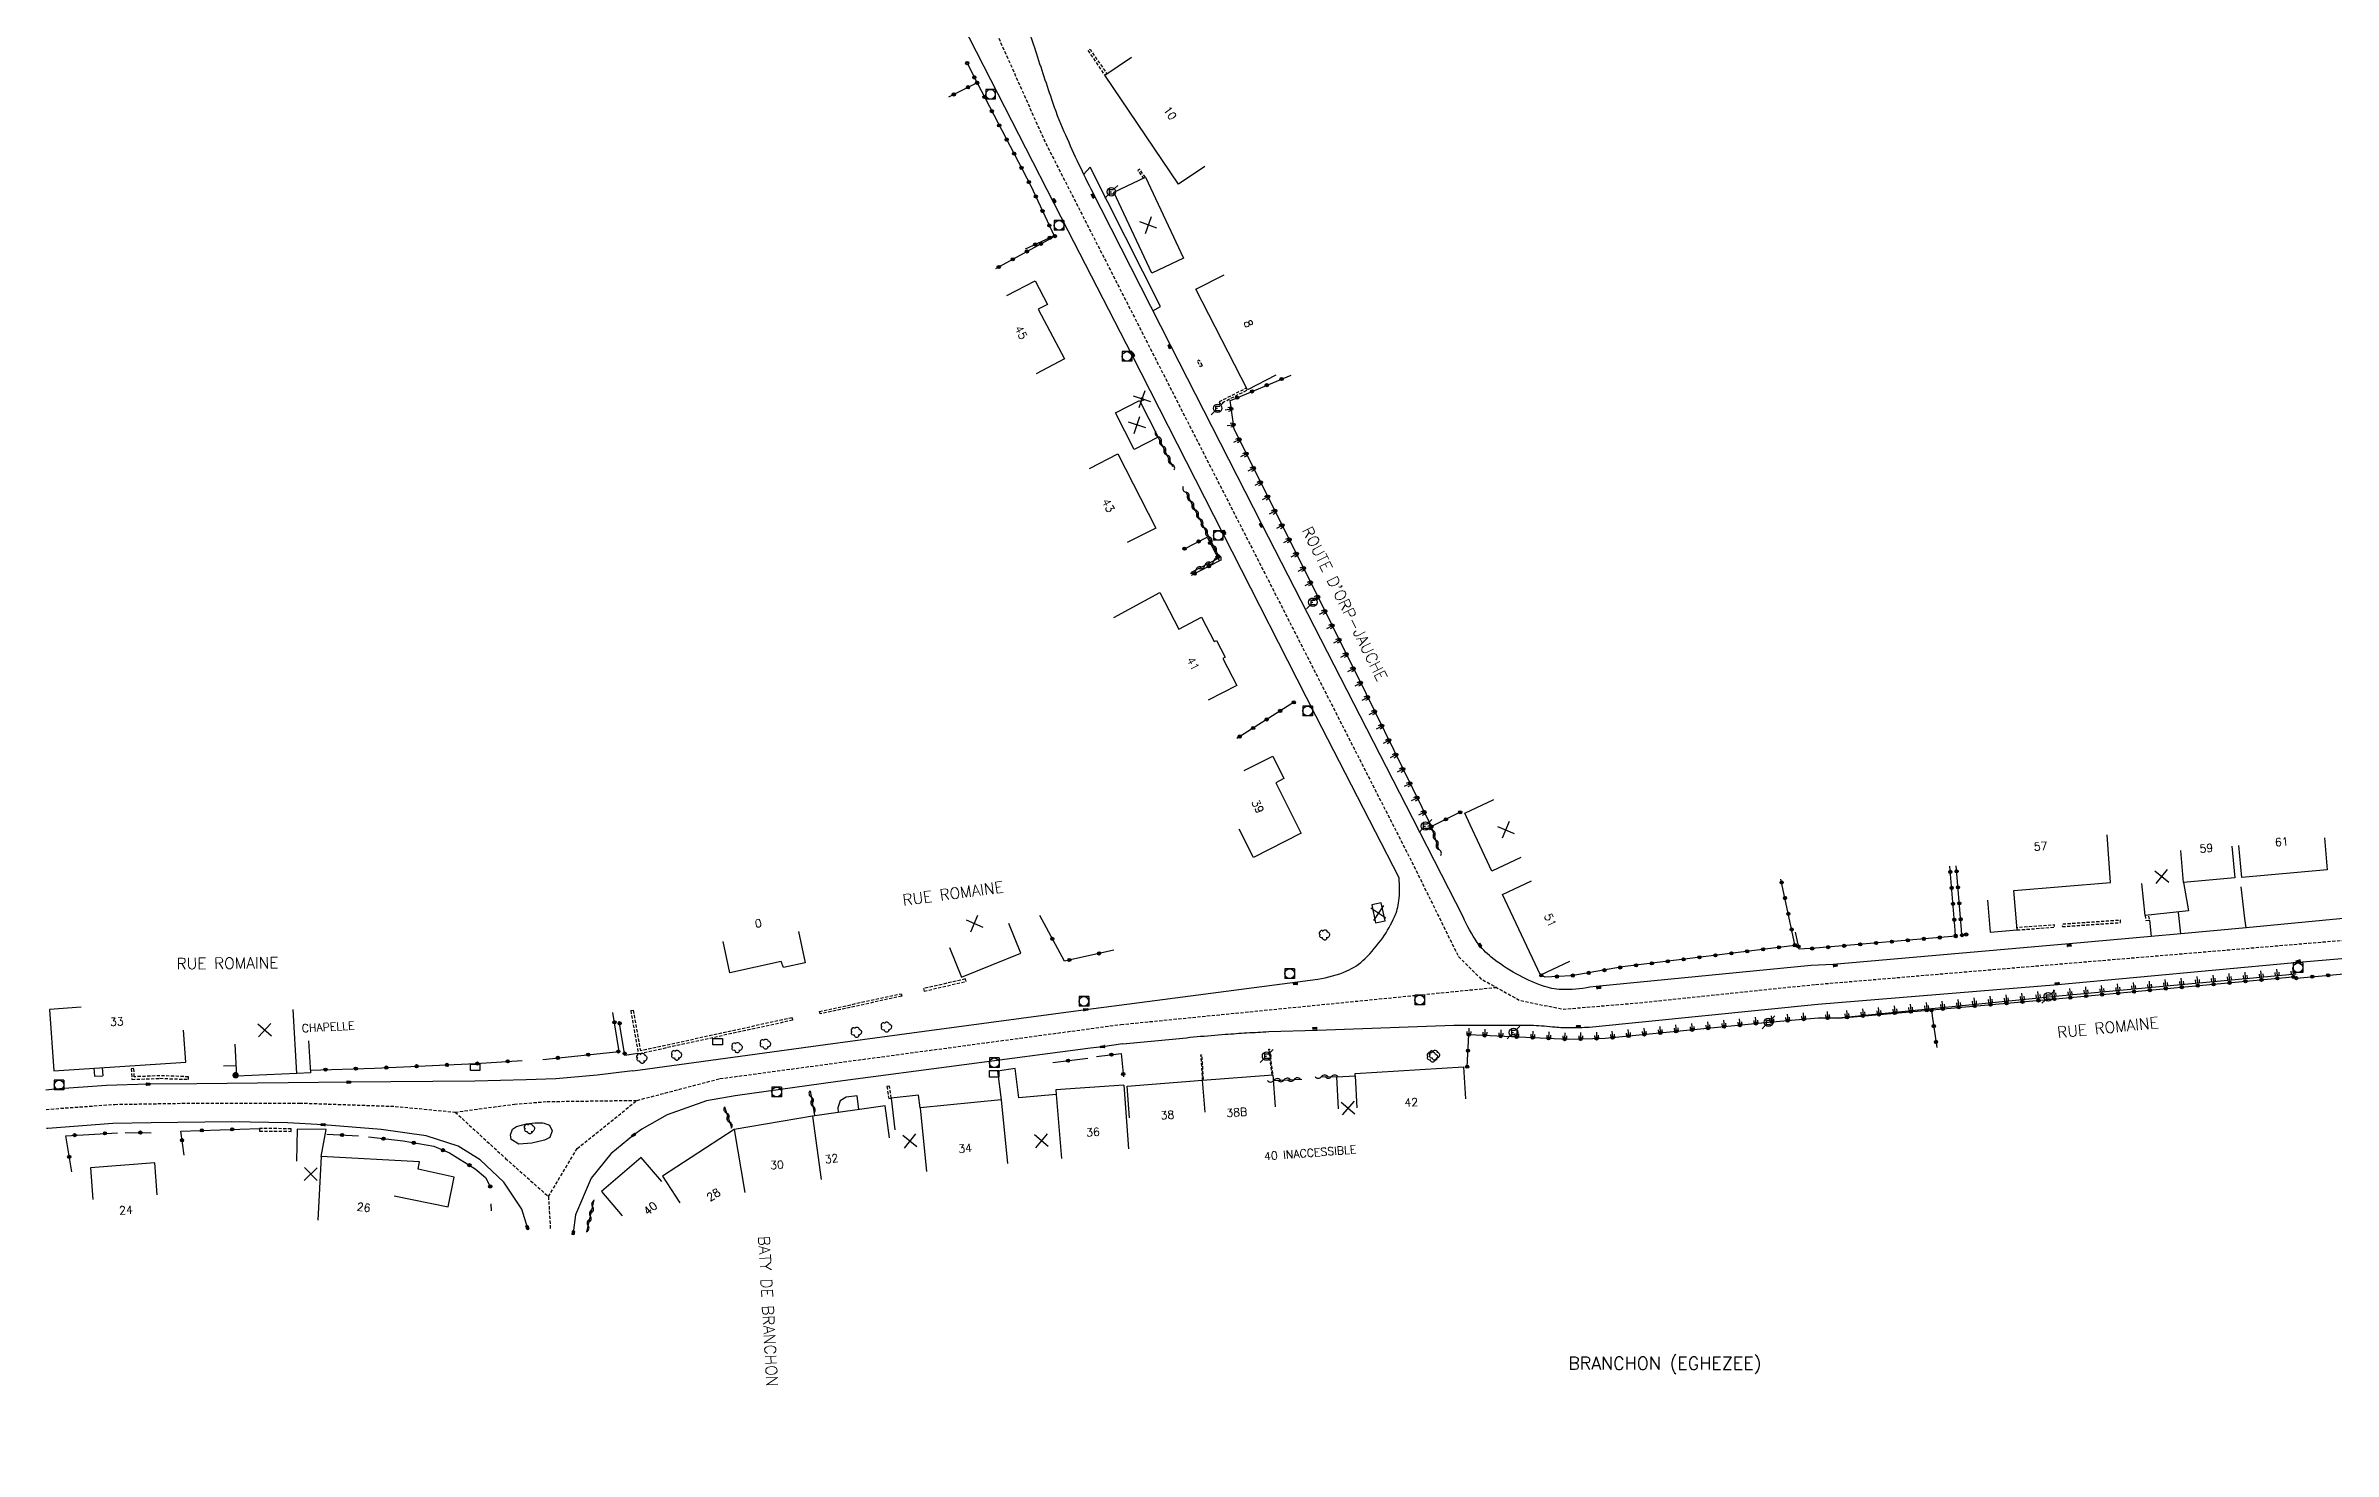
# Model space of a CAD drawing. Header units: millimetres. Extents: x 192015 to 193000, y 147000 to 147681.
# Drawn here: x 192278.2 to 192635.6, y 147000 to 147219.5 of the extents above; entities that cross this region are included whole.
import ezdxf
from ezdxf.enums import TextEntityAlignment as Align

# ---------------------------------------------------------------- set-up
doc = ezdxf.new("R2010")
doc.units = ezdxf.units.MM
doc.linetypes.add('DASHED', pattern=[0.75, 0.5, -0.25])
doc.layers.get('0').update_dxf_attribs({"linetype": 'CONTINUOUS'})
for name, color, linetype in [('W0001', 6, 'DASHED'), ('W0008', 7, 'CONTINUOUS'), ('W0017', 7, 'CONTINUOUS'), ('W0100', 7, 'CONTINUOUS'), ('W0105', 7, 'CONTINUOUS'), ('W0112', 1, 'DASHED'), ('W0211', 2, 'CONTINUOUS'), ('W0300', 7, 'CONTINUOUS'), ('W0310', 3, 'CONTINUOUS'), ('W0322', 7, 'CONTINUOUS'), ('W0400', 7, 'CONTINUOUS'), ('W0420', 7, 'CONTINUOUS'), ('W0471', 7, 'CONTINUOUS'), ('W0980', 7, 'CONTINUOUS'), ('W0984', 7, 'CONTINUOUS'), ('W0989', 7, 'CONTINUOUS'), ('W0991', 7, 'CONTINUOUS'), ('W1102', 7, 'CONTINUOUS'), ('W1471', 7, 'CONTINUOUS'), ('W1473', 7, 'CONTINUOUS')]:
    doc.layers.add(name, color=color, linetype=linetype)
doc.styles.get("Standard").update_dxf_attribs({"font": 'romans.shx', "width": 0.85})

# ---------------------------------------------------------------- blocks, each defined once
blk = doc.blocks.new('t991o')
at = {"color": 0, "linetype": 'Continuous'}
for p, q in [((-1, 1), (1, -1)), ((-1, -1), (1, 1))]:
    blk.add_line(p, q, dxfattribs=at)
blk = doc.blocks.new('t310o')
at = {"color": 0, "linetype": 'Continuous'}
for centre, start, end in [((-0.5, 0.38), 216.8699, 323.1304), ((0.5, -0.37), 36.8699, 143.1303)]:
    blk.add_arc(centre, 0.625, start, end, dxfattribs=at)
blk = doc.blocks.new('t322o')
at = {"color": 0, "linetype": 'Continuous'}
for radius in [0.25, 0.15]:
    blk.add_circle((0, 0), radius, dxfattribs=at)
blk = doc.blocks.new('t211o')
at = {"color": 0, "linetype": 'Continuous'}
for p, q in [((-0.29, 0.5), (-0.29, 0)), ((0, 1), (0, 0)), ((0.29, 0.5), (0.29, 0))]:
    blk.add_line(p, q, dxfattribs=at)
blk = doc.blocks.new('T420')
for p, q in [((0.75, 0.75), (-0.75, 0.75)), ((-0.75, 0.75), (-0.75, -0.75)), ((0.75, 0.75), (0.75, -0.75)), ((0.75, -0.75), (-0.75, -0.75))]:
    blk.add_line(p, q)
blk.add_ellipse((0, 0), major_axis=(-0.53, 0.53), ratio=1, start_param=3.926991, end_param=10.210176)
blk = doc.blocks.new('T400')
for p, q in [((-0.15, 0.3), (0.15, 0.3)), ((-0.15, -0.25), (-0.15, 0.3)), ((-0.15, 0.15), (0.15, 0.15)), ((-0.15, 0), (0.15, 0)), ((0.15, 0.3), (0.15, -0.25)), ((-0.15, -0.15), (0.15, -0.15)), ((-0.15, -0.25), (-0.15, -0.3)), ((-0.15, -0.3), (0.15, -0.3)), ((0.15, -0.3), (0.15, -0.25))]:
    blk.add_line(p, q)
blk = doc.blocks.new('T471')
for p, q in [((-0.333334, 0.333334), (-0.333334, -0.333334)), ((-0.333334, 0.333334), (0.333334, 0.333334)), ((-0.333334, 0), (0, 0)), ((0.500001, 0.500001), (1.000002, 1.000002)), ((-0.500001, -0.500001), (-1.000002, -1.000002)), ((-0.333334, -0.333334), (0.333334, -0.333334))]:
    blk.add_line(p, q)
blk.add_ellipse((0, 0), major_axis=(0.471405, 0.471405), ratio=1, start_param=5.4977871438, end_param=11.780972451)
blk = doc.blocks.new('T300')
for p, q in [((-0.8, 0.51), (-0.86, 0.34)), ((-0.86, 0.34), (-0.86, 0.17)), ((-0.86, 0.17), (-0.74, 0.06)), ((-0.69, 0.63), (-0.8, 0.51)), ((-0.8, -0.06), (-0.74, 0.06)), ((-0.74, 0.06), (-0.69, 0.11)), ((-0.57, 0.69), (-0.69, 0.63)), ((-0.46, 0.69), (-0.57, 0.69)), ((-0.29, 0.63), (-0.46, 0.69)), ((-0.29, 0.63), (-0.17, 0.74)), ((-0.23, 0.57), (-0.29, 0.63)), ((-0.17, 0.74), (-0.06, 0.8)), ((-0.06, 0.8), (0.06, 0.8)), ((0.06, 0.8), (0.23, 0.74)), ((0.23, 0.74), (0.34, 0.63)), ((0.34, 0.63), (0.4, 0.51)), ((0.46, 0.46), (0.34, 0.46)), ((0.4, 0.51), (0.4, 0.46)), ((0.57, 0.4), (0.46, 0.46)), ((0.57, 0.4), (0.69, 0.29)), ((0.69, 0.29), (0.74, 0.17)), ((0.74, 0.06), (0.69, -0.17)), ((0.74, 0.17), (0.74, 0.06)), ((-0.8, -0.17), (-0.8, -0.06)), ((-0.8, -0.23), (-0.8, -0.17)), ((-0.74, -0.34), (-0.8, -0.23)), ((-0.69, -0.4), (-0.74, -0.34)), ((-0.51, -0.46), (-0.69, -0.4)), ((-0.4, -0.46), (-0.51, -0.46)), ((-0.4, -0.46), (-0.34, -0.46)), ((-0.34, -0.46), (-0.34, -0.4)), ((-0.34, -0.51), (-0.34, -0.46)), ((-0.29, -0.63), (-0.34, -0.51)), ((-0.17, -0.74), (-0.29, -0.63)), ((-0.06, -0.8), (-0.17, -0.74)), ((0.06, -0.8), (-0.06, -0.8)), ((0.17, -0.74), (0.06, -0.8)), ((0.23, -0.69), (0.17, -0.74)), ((0.29, -0.46), (0.23, -0.46)), ((0.29, -0.63), (0.23, -0.69)), ((0.46, -0.4), (0.29, -0.46)), ((0.34, -0.51), (0.29, -0.63)), ((0.34, -0.51), (0.34, -0.46)), ((0.57, -0.34), (0.46, -0.4)), ((0.63, -0.29), (0.57, -0.34)), ((0.69, -0.17), (0.63, -0.29))]:
    blk.add_line(p, q)
blk = doc.blocks.new('T1471')
at = {"color": 0, "linetype": 'Continuous', "flags": 128}
blk.add_lwpolyline([(-0.75, -0.5), (-0.75, 0.5), (0.75, 0.5), (0.75, -0.5), (-0.75, -0.5)], dxfattribs=at)
blk = doc.blocks.new('T1473')
at = {"color": 0, "linetype": 'Continuous', "const_width": 0.5, "flags": 128}
blk.add_lwpolyline([(-0.25, 0, 1), (0.25, 0, 1)], format="xyb", close=True, dxfattribs=at)

msp = doc.modelspace()

# ---------------------------------------------------------------- linework, layer by layer
at = {"layer": 'W0001', "flags": 128}
for points in [[(192385.75, 147310.62), (192393.09, 147293.63), (192400.15, 147275.06), (192411.09, 147252.59), (192425.94, 147223.25), (192434.22, 147204.68), (192454.19, 147165.47), (192491.65, 147091.97), (192498.86, 147077.32), (192502.39, 147073.8), (192508.51, 147070.41), (192515.27, 147069.05), (192527.08, 147070.05), (192554.7, 147072.92)], [(192554.7, 147072.92), (192642.36, 147080.26), (192669.56, 147082.2), (192690.96, 147083.4), (192697.73, 147084.1), (192781.14, 147087.82), (192902.74, 147093.6), (192912.43, 147093.95), (192920.47, 147094.45), (192936.91, 147095.29), (192952.98, 147096.51), (192962.52, 147097.82), (192972.05, 147098.92), (192983.84, 147100.31), (193000, 147101.35)], [(192446.16, 147066.66), (192504.8, 147072.46)]]:
    msp.add_lwpolyline(points, dxfattribs=at)
at = {"layer": 'W0001'}
for points in [[(192278.22, 147053.4), (192288.95, 147054.18), (192300.94, 147054.38), (192317.81, 147054.39), (192332.77, 147053.87), (192342.13, 147052.97), (192351.38, 147054.21), (192356.49, 147054.62), (192370.56, 147054.81), (192383.5, 147058.2), (192446.16, 147066.66)], [(192356.71, 147039.78), (192361.2, 147047.31), (192370.56, 147054.81)], [(192342.13, 147052.97), (192350, 147045.75), (192356.71, 147039.78), (192357.01, 147034.54)]]:
    msp.add_lwpolyline(points, dxfattribs=at)
at = {"layer": 'W0008', "flags": 128}
for points in [[(192445.87, 147069.69), (192476.94, 147073.76, 0.068168), (192481.43, 147075.02, 0.092735), (192484.28, 147076.94, 0.0436), (192487.06, 147080.22, 0.050251), (192488.9, 147083.46, 0.075166), (192489.58, 147085.96, 0.054247), (192489.61, 147089.55), (192476.63, 147114.87), (192462.07, 147143.39), (192447.9, 147171.19), (192437.91, 147190.61), (192420.29, 147225.02), (192406.29, 147252.48), (192395.71, 147273.31), (192390.8, 147290.76, 0.00905), (192389.52, 147295, 0.00905), (192388.09, 147299.2, 0.011575), (192386.04, 147304.48, 0.011575), (192383.74, 147309.67)], [(192554.01, 147075.85), (192520.4, 147072.6), (192519.43, 147072.47, -0.053738), (192515, 147072.13, -0.078571), (192512, 147072.7, -0.041516), (192507.93, 147074.56, -0.03969), (192504.03, 147077.16, -0.073223), (192501.84, 147079.49, -0.051496), (192499.63, 147083.47), (192491.74, 147098.82), (192468.18, 147144.79), (192453.95, 147172.68), (192441.5, 147197.12, -0.012079), (192437.29, 147206.12, -0.02223), (192435.35, 147211.16, -0.002492), (192432.68, 147219.21, -0.002796), (192430.38, 147226.41, -0.024079)], [(192680.13, 147112.05), (192680.2, 147101.75), (192679.78, 147094.43, -0.103129), (192678.89, 147091.13, -0.103129), (192676.74, 147088.46, -0.071322), (192674.71, 147087.22, -0.071322), (192672.41, 147086.6), (192662.53, 147085.64), (192636.62, 147083.18), (192621.95, 147081.78), (192611.76, 147080.83), (192607.11, 147080.4), (192594.32, 147079.25), (192557.45, 147076.01), (192554.01, 147075.85)], [(192555.04, 147069.83), (192592.55, 147072.89), (192629.6, 147076.33), (192639.92, 147077.24), (192641.11, 147077.33, -0.048587), (192650.53, 147077.12, -0.075999), (192656.36, 147075.5, -0.04912), (192667.97, 147068.84, -0.092674), (192672.92, 147063.7, -0.036433), (192677.59, 147055.34, -0.056115), (192679.58, 147049.44, -0.006827), (192679.59, 147049.39, -0.000386), (192679.75, 147048.51), (192688.75, 147000)], [(192446.45, 147063.63), (192453.64, 147064.31, -0.004612), (192458.05, 147064.76, -0.004612), (192462.46, 147065.13, -0.003533), (192465.85, 147065.36, -0.003533), (192469.24, 147065.54), (192476.8, 147065.77), (192498.18, 147066.55), (192507.87, 147066.55, -0.008333), (192509.25, 147066.57, -0.008333), (192510.64, 147066.54, -0.010052), (192512.31, 147066.44, -0.010052), (192513.98, 147066.27, 0.008198), (192515.22, 147066.2, 0.008198), (192516.47, 147066.17, 0.009322), (192517.88, 147066.19, 0.009322), (192519.3, 147066.26), (192555.04, 147069.83)]]:
    msp.add_lwpolyline(points, format="xyb", dxfattribs=at)
at = {"layer": 'W0008'}
for points in [[(192369.87, 147059.42), (192399.98, 147063.53), (192415.42, 147065.6), (192440.65, 147068.98), (192445.87, 147069.69)], [(192446.45, 147063.63), (192443.3, 147063.18), (192441.4, 147062.96), (192401.93, 147057.73), (192385.89, 147055.52), (192381.39, 147054.76), (192375.28, 147052.57), (192371.28, 147050.29), (192370.01, 147049.39), (192366.47, 147046.48), (192363.36, 147042.67), (192360.96, 147036.91), (192360.59, 147034.12)], [(192369.86, 147059.42), (192364.31, 147058.74), (192357.88, 147058.18), (192353.23, 147058.02), (192345.2, 147057.81), (192325.5, 147057.66), (192301.76, 147057.41), (192294.14, 147057.34), (192287.64, 147057.14), (192279.56, 147056.55), (192278.16, 147056.4)], [(192353.42, 147034.95), (192352.56, 147037.83), (192349.75, 147042.04), (192346.05, 147045.5), (192342.58, 147047.64), (192337.6, 147049.25), (192330.59, 147050.27), (192321.52, 147051), (192315.93, 147051.29), (192307.21, 147051.44), (192294.66, 147051.29), (192288.62, 147051.18), (192278.48, 147050.43), (192278.27, 147050.41)], [(192355.87, 147051.31), (192356.87, 147050.91), (192357.27, 147050.04), (192356.9, 147049.03), (192356.1, 147048.6), (192354.1, 147048.12), (192352.09, 147047.98), (192350.9, 147048.7), (192350.77, 147049.4), (192351.08, 147050.3), (192351.73, 147050.72), (192353.3, 147051.15), (192354.62, 147051.32), (192355.84, 147051.29)]]:
    msp.add_lwpolyline(points, dxfattribs=at)
at = {"layer": 'W0017'}
for p, q in [((192611.76, 147080.83), (192611.39, 147084.17)), ((192606.87, 147082.94), (192607.11, 147080.4))]:
    msp.add_line(p, q, dxfattribs=at)
at = {"layer": 'W0017', "flags": 128}
for points in [[(192451.13, 147178.13), (192452.34, 147178.8), (192441.36, 147200.57), (192440.31, 147199.44)], [(192621.95, 147081.78), (192621.78, 147083.19), (192621.19, 147088.15)]]:
    msp.add_lwpolyline(points, dxfattribs=at)
at = {"layer": 'W0100', "flags": 128}
for points in [[(192459.29, 147200.7), (192455.14, 147197.91), (192443.65, 147214.94), (192447.8, 147217.74)], [(192470.36, 147168.07), (192465.91, 147165.78), (192457.85, 147181.5), (192462.29, 147183.78)], [(192428.33, 147180.51), (192432.77, 147182.8), (192434.67, 147179.12), (192433.25, 147178.39), (192437.34, 147170.63), (192432.92, 147168.3)], [(192441.23, 147153.52), (192445.69, 147155.79), (192451.59, 147144.2), (192447.13, 147141.93)], [(192445.06, 147130.21), (192452.25, 147134.13), (192455.2, 147128.43), (192458.76, 147130.26), (192460.71, 147126.48), (192461.07, 147126.66), (192462.42, 147124.03), (192462.08, 147123.85), (192464.26, 147119.59), (192459.81, 147117.31)], [(192465.41, 147106.31), (192469.88, 147108.56), (192471.61, 147105.11), (192470.38, 147104.4), (192474.33, 147096.5)], [(192508.65, 147092.75), (192504.12, 147090.63), (192500.72, 147097.87), (192499.87, 147099.68), (192504.4, 147101.8)], [(192474.34, 147096.52), (192466.89, 147092.73), (192464.62, 147097.19)], [(192581.57, 147086.06), (192581.98, 147081.08), (192586.17, 147081.42), (192585.66, 147087.6), (192600.75, 147088.84), (192600.24, 147096.28)], [(192619.75, 147094.54), (192620.19, 147089.56), (192612.18, 147088.85), (192612.94, 147084.41), (192606.2, 147083.71), (192605.68, 147088.68)], [(192634.2, 147095.8), (192634.64, 147090.82), (192621.3, 147089.63), (192620.85, 147094.61)], [(192516.22, 147076.52), (192511.7, 147074.39), (192505.8, 147086.95), (192510.32, 147089.08)], [(192447.52, 147052.06), (192447.14, 147057.05), (192458.92, 147057.96), (192469.88, 147058.77), (192470.24, 147053.78)], [(192480.13, 147053.51), (192479.91, 147058.5), (192482.77, 147058.63), (192482.74, 147058.98), (192499.68, 147060.03), (192499.99, 147055.04)]]:
    msp.add_lwpolyline(points, dxfattribs=at)
for points in [[(192445.05, 147196.68), (192449.97, 147198.99), (192455.92, 147186.34), (192451, 147184.02)], [(192452, 147158.42), (192448.24, 147156.49), (192445.3, 147162.2), (192449.06, 147164.13)], [(192449.67, 147164.2), (192449.47, 147164.1), (192449.27, 147164.51), (192449.47, 147164.61)], [(192485.93, 147082.54), (192487.42, 147082.85), (192486.84, 147085.66), (192485.34, 147085.35)]]:
    msp.add_lwpolyline(points, close=True, dxfattribs=at)
at = {"layer": 'W0100'}
for points in [[(192395.77, 147081.19), (192396.83, 147076.3), (192393.43, 147075.56), (192393.08, 147076.51), (192385.07, 147074.75), (192384, 147079.64)], [(192419.37, 147078.71), (192421.24, 147074.07), (192430.51, 147077.8), (192428.64, 147082.44)], [(192283.72, 147069.36), (192278.73, 147069), (192279.41, 147059.43), (192300.04, 147060.8), (192299.71, 147065.79)], [(192319.23, 147064.11), (192319.51, 147059.12), (192317.37, 147059), (192308.01, 147058.57), (192307.78, 147063.57)], [(192446.62, 147057.2), (192435.98, 147056.45), (192436.02, 147055.71), (192430.23, 147055.21), (192429.63, 147059.76), (192426.86, 147059.38), (192427.45, 147054.91), (192414.77, 147053.64), (192414.52, 147055.64), (192410.26, 147055.17), (192410.82, 147050.2)], [(192410.01, 147048.98), (192409.33, 147053.93), (192397.95, 147052.36), (192385.7, 147050.26), (192374.51, 147042.98), (192377.23, 147038.79)], [(192332.62, 147039.88), (192341.04, 147038.16), (192341.99, 147042.83), (192336.33, 147044.05), (192336.58, 147045.22), (192321.2, 147046.06), (192321.96, 147050.26), (192317.42, 147050.33), (192317.34, 147045.33)], [(192295.59, 147040.05), (192295.23, 147045.04), (192285.13, 147044.29), (192285.5, 147039.31)], [(192374.43, 147042.11), (192371.17, 147045.9), (192364.98, 147040.58), (192368.24, 147036.78)]]:
    msp.add_lwpolyline(points, dxfattribs=at)
at = {"layer": 'W0105'}
for p, q in [((192285.69, 147059.85), (192285.77, 147058.58)), ((192285.77, 147058.58), (192287.06, 147058.66)), ((192286.98, 147059.94), (192287.06, 147058.66)), ((192405.23, 147053.36), (192404.93, 147055.53))]:
    msp.add_line(p, q, dxfattribs=at)
msp.add_lwpolyline([(192404.93, 147055.53), (192403.22, 147055.29), (192402.27, 147054.72), (192401.93, 147053.65), (192401.97, 147052.93)], dxfattribs=at)
at = {"layer": 'W0112'}
for p, q in [((192415.4, 147071.87), (192421.95, 147073.38)), ((192421.95, 147073.38), (192421.86, 147073.77)), ((192369.56, 147068.82), (192369.95, 147068.89)), ((192369.95, 147068.89), (192371.07, 147062.52)), ((192411.9, 147071.08), (192399.14, 147068.3)), ((192369.56, 147068.82), (192370.75, 147062.04)), ((192394.86, 147067.32), (192370.75, 147062.04)), ((192394.77, 147067.71), (192371.07, 147062.52)), ((192394.77, 147067.71), (192394.86, 147067.32)), ((192399.14, 147068.3), (192399.05, 147068.69)), ((192296.01, 147058.25), (192300.45, 147058.09)), ((192409.98, 147057.05), (192409.59, 147056.98)), ((192410.27, 147055.17), (192409.98, 147057.05)), ((192316.51, 147050.37), (192311.57, 147050.42)), ((192311.57, 147050.42), (192311.57, 147050.02))]:
    msp.add_line(p, q, dxfattribs=at)
at = {"layer": 'W0112', "flags": 128}
for points in [[(192443.95, 147215.14), (192443.65, 147214.94), (192441.06, 147218.79), (192441.35, 147218.99)], [(192458.86, 147169.53), (192458.55, 147169.38), (192458.08, 147170.33), (192458.4, 147170.49)], [(192461.49, 147163.91), (192461.63, 147163.62), (192465.91, 147165.78), (192465.76, 147166.07)], [(192593.25, 147081.95), (192602.34, 147082.59), (192602.32, 147082.94), (192593.22, 147082.3)], [(192459.02, 147057.97), (192458.92, 147057.96), (192458.66, 147061.94), (192458.76, 147061.94)]]:
    msp.add_lwpolyline(points, close=True, dxfattribs=at)
for points in [[(192449.97, 147198.99), (192449.1, 147200.26), (192448.8, 147200.06), (192449.64, 147198.84)], [(192606.2, 147083.71), (192606.31, 147082.9), (192606.87, 147082.98), (192606.75, 147083.79)], [(192586.17, 147081.42), (192592.05, 147081.86), (192592.03, 147082.21), (192586.14, 147081.77)], [(192469.79, 147058.76), (192469.26, 147062.79), (192469.35, 147062.8), (192469.88, 147058.77)]]:
    msp.add_lwpolyline(points, dxfattribs=at)
at = {"layer": 'W0112'}
for points in [[(192421.86, 147073.77), (192415.31, 147072.26), (192415.4, 147071.87)], [(192399.05, 147068.69), (192411.82, 147071.47), (192411.9, 147071.08)], [(192292, 147058.49), (192291.92, 147059.76), (192291.52, 147059.74)], [(192291.52, 147059.74), (192291.62, 147058.08), (192296.01, 147058.25)], [(192300.45, 147058.09), (192300.47, 147058.49), (192296.01, 147058.65), (192292, 147058.49)], [(192409.59, 147056.98), (192409.87, 147055.11), (192410.27, 147055.17)], [(192311.57, 147050.02), (192316.5, 147049.97), (192316.51, 147050.37)]]:
    msp.add_lwpolyline(points, dxfattribs=at)
at = {"layer": 'W0211', "flags": 128}
for points in [[(192494.68, 147097.59), (192484.47, 147118.37), (192474.08, 147139.27), (192463.86, 147159.65), (192463.23, 147164.12)], [(192555.09, 147067.69), (192558.27, 147067.71), (192592.71, 147071.14), (192629.76, 147074.57)], [(192500.49, 147065.07), (192516.07, 147064.35), (192521.81, 147064.51), (192547.33, 147067), (192555.09, 147067.69)]]:
    msp.add_lwpolyline(points, dxfattribs=at)
at = {"layer": 'W0310'}
for p, q in [((192397.58, 147056.32), (192398.3, 147052.49)), ((192384.2, 147053.79), (192385.29, 147050.55)), ((192362.69, 147034.29), (192363.85, 147039.28))]:
    msp.add_line(p, q, dxfattribs=at)
at = {"layer": 'W0310', "flags": 128}
for points in [[(192452, 147158.42), (192454.23, 147153.82)], [(192456.32, 147149.81), (192461.56, 147139.54), (192457.11, 147137.27)], [(192495.81, 147093.99), (192494.68, 147097.59)], [(192477.48, 147058.51), (192479.91, 147058.5)], [(192470.07, 147057.93), (192474.41, 147058.1)]]:
    msp.add_lwpolyline(points, dxfattribs=at)
at = {"layer": 'W0322'}
for p, q in [((192305.95, 147060.18), (192307.81, 147060.25)), ((192435.54, 147060.71), (192440.98, 147061.41)), ((192290.58, 147049.81), (192294.64, 147049.75)), ((192322.09, 147049.52), (192327.05, 147049.27)), ((192347.79, 147037.53), (192347.74, 147038.62))]:
    msp.add_line(p, q, dxfattribs=at)
at = {"layer": 'W0322', "flags": 128}
for points in [[(192422.14, 147216.83), (192423.68, 147213.76), (192419.21, 147211.52)], [(192423.68, 147213.76), (192424.98, 147211.23), (192432.09, 147197.65), (192435.71, 147189.86), (192431.17, 147187.76)], [(192435.84, 147189.8), (192435.31, 147189.51), (192426.55, 147184.7)], [(192499.17, 147099.8), (192494.68, 147097.59), (192484.47, 147118.37), (192474.08, 147139.27), (192463.86, 147159.65), (192463.23, 147164.12), (192463.52, 147164.25), (192472.75, 147168.11)], [(192456.08, 147140.98), (192459.61, 147142.79), (192461.54, 147139.09), (192457.11, 147136.78)], [(192473.16, 147116.98), (192472.7, 147116.69), (192464.26, 147111.34)], [(192576.58, 147080.53), (192576.51, 147081.4), (192575.67, 147091.37)], [(192578.23, 147080.72), (192577.57, 147080.61), (192577.5, 147081.49), (192576.66, 147091.45)], [(192551.46, 147079.06), (192551.35, 147079.6), (192549.29, 147089.38)], [(192576.59, 147080.45), (192554.69, 147078.57), (192552.12, 147078.4), (192551.96, 147079.15), (192551.54, 147081.1)], [(192551.45, 147079.02), (192524.53, 147075.64), (192516.51, 147074.25), (192512.43, 147074.06), (192511.7, 147074.39)], [(192555.09, 147067.69), (192558.27, 147067.67), (192592.75, 147070.71), (192629.8, 147074.14)], [(192572.81, 147068.89), (192572.93, 147068), (192573.63, 147063.05)], [(192500.26, 147060.07), (192500.49, 147065.07), (192516.07, 147064.35), (192521.81, 147064.51), (192547.33, 147067), (192555.09, 147067.69)]]:
    msp.add_lwpolyline(points, dxfattribs=at)
at = {"layer": 'W0322'}
for points in [[(192445.05, 147078.27), (192437.32, 147076.55), (192433.47, 147083.68)], [(192355.82, 147061.19), (192367.77, 147062.45), (192366.76, 147068.54)], [(192370.69, 147062.12), (192368.66, 147061.81), (192367.78, 147067.17)], [(192442.33, 147061.64), (192446.19, 147062.14), (192446.57, 147058.47)], [(192319.5, 147059.54), (192329.51, 147059.84), (192345.35, 147060.55), (192352.62, 147061.06)], [(192282.22, 147043.64), (192281.28, 147049.29), (192289.35, 147049.76)], [(192299.8, 147046.23), (192299.25, 147050.02), (192311.57, 147050.42)], [(192328.59, 147049.09), (192334.01, 147048.47), (192338.81, 147047.63), (192341.24, 147046.59), (192345.27, 147044.13), (192346.86, 147042.76), (192347.62, 147041.34)]]:
    msp.add_lwpolyline(points, dxfattribs=at)
at = {"layer": 'W0322', "flags": 128}
msp.add_lwpolyline([(192629.81, 147073.9), (192640.12, 147074.81), (192641.3, 147074.9, -0.048587), (192650.25, 147074.7, -0.075999), (192655.36, 147073.28, -0.04912), (192666.56, 147066.86, -0.092674), (192670.89, 147062.36, -0.036433), (192675.39, 147054.32, -0.056039), (192677.2, 147048.94, -0.000383), (192677.36, 147048.06), (192686.28, 147000)], format="xyb", dxfattribs=at)
at = {"layer": 'W1102'}
for p, q in [((192612.18, 147088.85), (192611.74, 147093.83)), ((192317.37, 147059), (192316.81, 147068.98)), ((192482.77, 147058.63), (192482.99, 147053.63)), ((192427.45, 147054.91), (192428.45, 147044.95)), ((192436.02, 147055.71), (192436.88, 147045.75)), ((192446.62, 147057.2), (192447.32, 147047.23)), ((192459.3, 147052.97), (192458.92, 147057.96)), ((192397.95, 147052.36), (192399.31, 147042.45)), ((192414.77, 147053.64), (192415.76, 147043.69)), ((192385.7, 147050.26), (192387.39, 147040.4)), ((192321.2, 147046.06), (192320.66, 147036.07))]:
    msp.add_line(p, q, dxfattribs=at)

# ---------------------------------------------------------------- block references
at = {"layer": 'W0211'}
for p, rotation in [((192463.41, 147162.83), 98.06349684618301), ((192463.76, 147160.35), 98.06349684618301), ((192464.67, 147158.05), 116.6359613820386), ((192465.79, 147155.82), 116.6359613820386), ((192466.91, 147153.58), 116.6359613820386), ((192468.03, 147151.35), 116.6359613820386), ((192469.15, 147149.11), 116.6359613820386), ((192470.27, 147146.88), 116.6359613820386), ((192471.39, 147144.64), 116.6359613820386), ((192472.51, 147142.41), 116.6359613820386), ((192473.63, 147140.17), 116.6359613820386), ((192474.75, 147137.94), 116.4114765938716), ((192475.86, 147135.7), 116.4114765938716), ((192476.97, 147133.46), 116.4114765938716), ((192478.08, 147131.22), 116.4114765938716), ((192479.2, 147128.98), 116.4114765938716), ((192480.31, 147126.74), 116.4114765938716), ((192481.42, 147124.5), 116.4114765938716), ((192482.53, 147122.26), 116.4114765938716), ((192483.64, 147120.02), 116.4114765938716), ((192484.75, 147117.78), 116.1874490985401), ((192485.86, 147115.54), 116.1874490985401), ((192486.96, 147113.3), 116.1874490985401), ((192488.06, 147111.05), 116.1874490985401), ((192489.17, 147108.81), 116.1874490985401), ((192490.27, 147106.57), 116.1874490985401), ((192491.37, 147104.32), 116.1874490985401), ((192492.48, 147102.08), 116.1874490985401), ((192493.58, 147099.84), 116.1874490985401), ((192494.68, 147097.59), 116.1874490985401), ((192596.94, 147071.53), 5.296817714904456), ((192599.43, 147071.76), 5.296817714904456), ((192601.92, 147071.99), 5.296817714904456), ((192604.41, 147072.22), 5.296817714904456), ((192606.89, 147072.45), 5.296817714904456), ((192609.38, 147072.68), 5.296817714904456), ((192611.87, 147072.91), 5.296817714904456), ((192614.36, 147073.14), 5.296817714904456), ((192616.85, 147073.37), 5.296817714904456), ((192619.34, 147073.61), 5.296817714904456), ((192621.83, 147073.84), 5.296817714904456), ((192624.32, 147074.07), 5.296817714904456), ((192626.81, 147074.3), 5.296817714904456), ((192629.3, 147074.53), 5.296817714904456), ((192559.62, 147067.85), 5.678997369256275), ((192562.11, 147068.09), 5.678997369256275), ((192564.59, 147068.34), 5.678997369256275), ((192567.08, 147068.59), 5.678997369256275), ((192569.57, 147068.84), 5.678997369256275), ((192572.06, 147069.08), 5.678997369256275), ((192574.54, 147069.33), 5.678997369256275), ((192577.03, 147069.58), 5.678997369256275), ((192579.52, 147069.82), 5.678997369256275), ((192582.01, 147070.07), 5.678997369256275), ((192584.5, 147070.32), 5.678997369256275), ((192586.98, 147070.57), 5.678997369256275), ((192589.47, 147070.81), 5.678997369256275), ((192591.96, 147071.06), 5.678997369256275), ((192594.45, 147071.3), 5.296817714904456), ((192500.49, 147065.07), 357.367100476566), ((192502.99, 147064.95), 357.367100476566), ((192505.49, 147064.84), 357.367100476566), ((192507.98, 147064.72), 357.367100476566), ((192510.48, 147064.61), 357.367100476566), ((192512.98, 147064.49), 357.367100476566), ((192515.48, 147064.38), 357.367100476566), ((192517.98, 147064.4), 1.58613400858494), ((192520.47, 147064.47), 1.58613400858494), ((192522.97, 147064.62), 5.568580720130651), ((192525.46, 147064.86), 5.568580720130651), ((192527.94, 147065.11), 5.568580720130651), ((192530.43, 147065.35), 5.568580720130651), ((192532.92, 147065.59), 5.568580720130651), ((192535.41, 147065.84), 5.568580720130651), ((192537.9, 147066.08), 5.568580720130651), ((192540.39, 147066.32), 5.568580720130651), ((192542.87, 147066.56), 5.568580720130651), ((192545.36, 147066.81), 5.568580720130651), ((192547.85, 147067.04), 5.078854664503456), ((192550.34, 147067.27), 5.078854664503456), ((192552.83, 147067.49), 5.078854664503456), ((192556.58, 147067.68), 5.678997369256275)]:
    msp.add_blockref('t211o', p, dxfattribs=dict(at, rotation=rotation))
at = {"layer": 'W0300'}
for p in [(192478.01, 147080.63), (192404.86, 147065.43), (192409.55, 147066.25), (192371.35, 147061.37), (192376.77, 147061.86), (192386.23, 147063.05), (192390.65, 147063.58), (192494.86, 147061.57), (192495.2, 147061.85), (192353.8, 147050.37)]:
    msp.add_blockref('T300', p, dxfattribs=at)
at = {"layer": 'W0310'}
for p, rotation in [((192452, 147158.42), 295.852437117783), ((192452.68, 147157.01), 295.852437117783), ((192453.36, 147155.6), 295.852437117783), ((192454.05, 147154.19), 295.852437117783), ((192456.32, 147149.81), 297.0487015236528), ((192457.03, 147148.41), 297.0487015236528), ((192457.75, 147147.02), 297.0487015236528), ((192458.46, 147145.62), 297.0487015236528), ((192459.17, 147144.23), 297.0487015236528), ((192459.88, 147142.83), 297.0487015236528), ((192460.59, 147141.44), 297.0487015236528), ((192461.31, 147140.04), 297.0487015236528), ((192457.88, 147137.66), 207.0487015239046), ((192459.27, 147138.37), 207.0487015239046), ((192460.67, 147139.09), 207.0487015239046), ((192494.87, 147096.98), 107.3390722015071), ((192495.34, 147095.49), 107.3390722015071), ((192495.81, 147093.99), 107.3390722015071), ((192470.07, 147057.93), 2.252661297165425), ((192471.63, 147057.99), 2.252661297165425), ((192473.2, 147058.05), 2.252661297165425), ((192477.48, 147058.51), 359.7087956238649), ((192479.05, 147058.51), 359.7087956238649), ((192397.76, 147055.33), 280.6170329311702), ((192398.04, 147053.86), 280.6170329311702), ((192384.52, 147052.84), 288.4773030125872), ((192384.99, 147051.42), 288.4773030125872), ((192363.25, 147036.72), 76.88215617441158), ((192363.6, 147038.18), 76.88215617441158), ((192362.91, 147035.26), 76.88215617441158)]:
    msp.add_blockref('t310o', p, dxfattribs=dict(at, rotation=rotation))
at = {"layer": 'W0322'}
for p, rotation in [((192422.14, 147216.83), 296.6349538052685), ((192420.04, 147211.94), 206.6349538053508), ((192422.27, 147213.06), 206.6349538053508), ((192423.26, 147214.59), 296.6349538052685), ((192423.68, 147213.76), 297.2921248429982), ((192424.82, 147211.54), 297.2921248429982), ((192425.98, 147209.32), 297.6394406949436), ((192427.14, 147207.11), 297.6394406949436), ((192428.3, 147204.89), 297.6394406949436), ((192429.46, 147202.68), 297.6394406949436), ((192430.62, 147200.46), 297.6394406949436), ((192431.78, 147198.25), 297.6394406949436), ((192432.86, 147196), 294.9054280113552), ((192433.91, 147193.73), 294.9054280113552), ((192434.97, 147191.46), 294.9054280113552), ((192431.46, 147187.4), 208.7449790917657), ((192432.77, 147188.5), 204.9054280114817), ((192433.65, 147188.6), 208.7449790917657), ((192435.04, 147189.55), 204.9054280114817), ((192435.84, 147189.8), 208.744979089708), ((192427.07, 147184.99), 208.7449790917657), ((192429.27, 147186.19), 208.7449790917657), ((192466.64, 147165.55), 22.72345156210694), ((192468.94, 147166.52), 22.72345156210694), ((192471.25, 147167.48), 22.72345156210694), ((192463.41, 147162.83), 98.06349684618301), ((192464.33, 147164.58), 22.72345156210694), ((192463.76, 147160.35), 98.06349684618301), ((192464.67, 147158.05), 116.6359613820386), ((192465.79, 147155.82), 116.6359613820386), ((192466.91, 147153.58), 116.6359613820386), ((192468.03, 147151.35), 116.6359613820386), ((192469.15, 147149.11), 116.6359613820386), ((192470.27, 147146.88), 116.6359613820386), ((192471.39, 147144.64), 116.6359613820386), ((192456.08, 147140.98), 27.229265770224), ((192458.3, 147142.12), 27.229265770224), ((192460.08, 147141.88), 297.5401000818783), ((192472.51, 147142.41), 116.6359613820386), ((192473.63, 147140.17), 116.6359613820386), ((192457.68, 147137.07), 207.5401000823713), ((192459.9, 147138.23), 207.5401000823713), ((192461.24, 147139.66), 297.5401000818783), ((192474.75, 147137.94), 116.4114765938716), ((192475.86, 147135.7), 116.4114765938716), ((192476.97, 147133.46), 116.4114765938716), ((192478.08, 147131.22), 116.4114765938716), ((192479.2, 147128.98), 116.4114765938716), ((192480.31, 147126.74), 116.4114765938716), ((192481.42, 147124.5), 116.4114765938716), ((192482.53, 147122.26), 116.4114765938716), ((192483.64, 147120.02), 116.4114765938716), ((192471.05, 147115.64), 212.3568897842347), ((192473.16, 147116.98), 212.3568897811314), ((192484.75, 147117.78), 116.1874490985401), ((192485.86, 147115.54), 116.1874490985401), ((192464.71, 147111.63), 212.3568897842347), ((192466.82, 147112.97), 212.3568897842347), ((192468.93, 147114.31), 212.3568897842347), ((192486.96, 147113.3), 116.1874490985401), ((192488.06, 147111.05), 116.1874490985401), ((192489.17, 147108.81), 116.1874490985401), ((192490.27, 147106.57), 116.1874490985401), ((192491.37, 147104.32), 116.1874490985401), ((192492.48, 147102.08), 116.1874490985401), ((192493.58, 147099.84), 116.1874490985401), ((192494.68, 147097.59), 206.1874490983958), ((192496.93, 147098.7), 206.1874490983958), ((192499.17, 147099.8), 206.1874490983958), ((192575.74, 147090.49), 94.82463044042436), ((192576.73, 147090.58), 94.82463044060513), ((192549.4, 147088.84), 101.8813907693692), ((192575.95, 147088), 94.82463044042436), ((192576.94, 147088.09), 94.82463044060513), ((192549.92, 147086.4), 101.8813907693692), ((192550.43, 147083.95), 101.8813907693692), ((192576.16, 147085.51), 94.82463044042436), ((192576.37, 147083.02), 94.82463044042436), ((192577.15, 147085.59), 94.82463044060513), ((192577.36, 147083.1), 94.82463044060513), ((192435.44, 147080.04), 118.3790002510169), ((192550.95, 147081.5), 101.8813907693692), ((192564.14, 147079.38), 184.9247987952219), ((192566.63, 147079.6), 184.9247987952219), ((192569.12, 147079.81), 184.9247987952219), ((192571.61, 147080.03), 184.9247987952219), ((192574.1, 147080.24), 184.9247987952219), ((192576.58, 147080.53), 94.82463043829559), ((192576.59, 147080.45), 184.9247987952219), ((192577.57, 147080.61), 94.82463044019106), ((192578.23, 147080.72), 189.4922977718474), ((192438.09, 147076.73), 192.5265215245588), ((192442.73, 147077.76), 192.5265215245588), ((192526.64, 147075.9), 187.1687824557859), ((192529.12, 147076.21), 187.1687824557859), ((192531.6, 147076.53), 187.1687824557859), ((192534.08, 147076.84), 187.1687824557859), ((192536.56, 147077.15), 187.1687824557859), ((192539.04, 147077.46), 187.1687824557859), ((192541.53, 147077.77), 187.1687824557859), ((192544.01, 147078.09), 187.1687824557859), ((192546.49, 147078.4), 187.1687824557859), ((192548.97, 147078.71), 187.1687824557859), ((192551.46, 147079.06), 101.8813907680059), ((192551.45, 147079.02), 187.1687824557859), ((192552.02, 147078.84), 102.1497488710283), ((192554.17, 147078.53), 183.6429362537795), ((192556.66, 147078.74), 184.9247987952219), ((192559.15, 147078.95), 184.9247987952219), ((192561.65, 147079.17), 184.9247987952219), ((192511.84, 147074.33), 155.5890580589949), ((192514.28, 147074.15), 182.7267919247068), ((192516.77, 147074.3), 189.7878292244137), ((192519.24, 147074.72), 189.7878292244137), ((192521.7, 147075.15), 189.7878292244137), ((192524.16, 147075.57), 189.7878292244137), ((192609.42, 147072.26), 5.296817714916392), ((192611.91, 147072.49), 5.296817714916392), ((192614.4, 147072.72), 5.296817714916392), ((192616.89, 147072.95), 5.296817714916392), ((192619.38, 147073.18), 5.296817714916392), ((192621.87, 147073.41), 5.296817714916392), ((192624.36, 147073.64), 5.296817714916392), ((192626.85, 147073.87), 5.296817714916392), ((192629.34, 147074.1), 5.296817714916392), ((192629.81, 147073.9), 5.046291796880759), ((192632.3, 147074.12), 5.046291796880759), ((192634.79, 147074.34), 5.046291796880759), ((192569.59, 147068.67), 5.036483916467096), ((192572.08, 147068.89), 5.036483916467096), ((192572.81, 147068.89), 277.9776736577202), ((192574.57, 147069.11), 5.036483916467096), ((192577.06, 147069.33), 5.036483916467096), ((192579.55, 147069.55), 5.036483916467096), ((192582.04, 147069.77), 5.036483916467096), ((192584.53, 147069.98), 5.036483916467096), ((192587.02, 147070.2), 5.036483916467096), ((192589.51, 147070.42), 5.036483916467096), ((192592, 147070.64), 5.036483916467096), ((192594.49, 147070.87), 5.296817714916392), ((192596.98, 147071.1), 5.296817714916392), ((192599.47, 147071.33), 5.296817714916392), ((192601.96, 147071.56), 5.296817714916392), ((192604.45, 147071.79), 5.296817714916392), ((192606.93, 147072.02), 5.296817714916392), ((192367.02, 147067), 99.39810773813214), ((192367.84, 147066.82), 99.35297305578918), ((192500.49, 147065.07), 357.367100476566), ((192527.94, 147065.11), 5.568580720130651), ((192530.43, 147065.35), 5.568580720130651), ((192532.92, 147065.59), 5.568580720130651), ((192535.41, 147065.84), 5.568580720130651), ((192537.9, 147066.08), 5.568580720130651), ((192540.39, 147066.32), 5.568580720130651), ((192542.87, 147066.56), 5.568580720130651), ((192545.36, 147066.81), 5.568580720130651), ((192547.85, 147067.04), 5.078854664503456), ((192550.34, 147067.27), 5.078854664503456), ((192552.83, 147067.49), 5.078854664503456), ((192556.58, 147067.68), 5.036483916467096), ((192559.62, 147067.79), 5.036483916467096), ((192562.11, 147068.01), 5.036483916467096), ((192564.6, 147068.23), 5.036483916467096), ((192567.09, 147068.45), 5.036483916467096), ((192573.16, 147066.41), 277.9776736586126), ((192358.18, 147061.44), 6.050091548359659), ((192362.9, 147061.94), 6.050091548359659), ((192367.63, 147062.44), 6.050091548359659), ((192368.61, 147062.13), 99.35297305578918), ((192444.69, 147061.95), 7.390159012654856), ((192500.38, 147062.57), 87.36710047670033), ((192502.99, 147064.95), 357.367100476566), ((192505.49, 147064.84), 357.367100476566), ((192507.98, 147064.72), 357.367100476566), ((192510.48, 147064.61), 357.367100476566), ((192512.98, 147064.49), 357.367100476566), ((192515.48, 147064.38), 357.367100476566), ((192517.98, 147064.4), 1.58613400858494), ((192520.47, 147064.47), 1.58613400858494), ((192522.97, 147064.62), 5.568580720130651), ((192525.46, 147064.86), 5.568580720130651), ((192573.5, 147063.94), 277.9776736586126), ((192321.87, 147059.61), 1.744642505541216), ((192326.62, 147059.76), 1.744642505541216), ((192331.37, 147059.93), 2.573667926349521), ((192336.11, 147060.14), 2.573667926349521), ((192340.86, 147060.35), 2.573667926349521), ((192345.6, 147060.57), 3.948903468126875), ((192350.34, 147060.9), 3.948903468126875), ((192437.89, 147061.01), 7.382877865173212), ((192446.52, 147058.92), 275.8757221357002), ((192500.26, 147060.07), 87.36710047670033), ((192282.68, 147049.37), 3.326791005657284), ((192287.42, 147049.65), 3.326791005657284), ((192292.95, 147049.78), 359.266265634391), ((192299.46, 147048.58), 98.26786162463337), ((192302.55, 147050.12), 1.886913316687034), ((192307.3, 147050.28), 1.886913316687034), ((192324.46, 147049.4), 357.1923548003183), ((192330.95, 147048.82), 353.4068622523394), ((192335.66, 147048.18), 350.106901457801), ((192281.83, 147045.99), 99.40977491291865), ((192340.23, 147047.02), 336.8468474236175), ((192344.36, 147044.69), 328.5843468987871), ((192347.61, 147041.36), 298.3128628571139)]:
    msp.add_blockref('t322o', p, dxfattribs=dict(at, rotation=rotation))
at = {"layer": 'W0400'}
for p, rotation in [((192435.71, 147195.36), 29.0326270206041), ((192441.78, 147196.09), 26.16292398815671), ((192453.77, 147172.56), 202.6703745577931), ((192448.04, 147171.31), 32.00246295474987), ((192468.06, 147144.65), 207.7728242923104), ((192462.27, 147143.52), 29.11664458490787), ((192502.23, 147079.01), 30.85920571725092), ((192557.74, 147075.87), 280.2668257841847), ((192594.3, 147079), 274.6330924426594), ((192630.13, 147076.54), 102.0683042739793), ((192473.45, 147073.03), 93.68768065272688), ((192520.79, 147072.39), 277.8276719008285), ((192592.47, 147073.05), 99.41515586654198), ((192440.65, 147068.98), 277.6135084745321), ((192476.47, 147066.05), 93.5687879082091), ((192517.61, 147066.37), 268.9036260871879), ((192443.3, 147063.18), 98.04712974178653), ((192294.14, 147057.34), 270.5109389039433), ((192325.5, 147057.66), 270.4407650137989), ((192321.52, 147051), 85.42611065471587), ((192370.01, 147049.39), 125.5741829571893), ((192353.42, 147034.95), 16.80054525558155), ((192360.59, 147034.12), 172.4492047860327)]:
    msp.add_blockref('T400', p, dxfattribs=dict(at, rotation=rotation))
at = {"layer": 'W0420'}
for p in [(192425.78, 147211.94), (192436.49, 147191.49), (192447.09, 147171.01), (192461.35, 147143.04), (192475.32, 147115.63), (192630.07, 147075.52), (192472.53, 147074.6), (192440.37, 147070.27), (192492.83, 147070.48), (192426.37, 147060.68), (192280.25, 147057.22), (192392.36, 147056.12)]:
    msp.add_blockref('T420', p, dxfattribs=at)
at = {"layer": 'W0471'}
for p in [(192444.66, 147196.73), (192461.27, 147162.91), (192476.15, 147132.61), (192493.73, 147097.66), (192591.05, 147070.98), (192507.49, 147065.42), (192547.33, 147067), (192468.92, 147061.73)]:
    msp.add_blockref('T471', p, dxfattribs=at)
at = {"layer": 'W0991', "extrusion": (0, 0, -1)}
for p, rotation in [((-192450.45, 147191.54), 64.82817851305829), ((-192449.47, 147164.36), 63.90039587845682), ((-192448.68, 147160.3), 62.76395336010924)]:
    msp.add_blockref('t991o', p, dxfattribs=dict(at, rotation=rotation))
at = {"layer": 'W0991'}
for p, rotation in [((192506.28, 147097.05), 291.942339312325), ((192608.8, 147089.77), 5.911469999999936), ((192423.26, 147082.43), 21.9145192233679), ((192486.38, 147084.09), 281.6784499107021), ((192312.37, 147065.78), 182.6361569983861), ((192481.65, 147053.62), 274.0307633205761), ((192413.17, 147048.45), 186.3600797394274), ((192433.73, 147048.49), 184.9417391309038), ((192319.58, 147043.29), 179.1395233101846)]:
    msp.add_blockref('t991o', p, dxfattribs=dict(at, rotation=rotation))
at = {"layer": 'W1471'}
for p in [(192383.15, 147063.97), (192345.26, 147059.95), (192426.35, 147058.95)]:
    msp.add_blockref('T1471', p, dxfattribs=at)
at = {"layer": 'W1473'}
msp.add_blockref('T1473', (192307.83, 147058.73), dxfattribs=at)

# ---------------------------------------------------------------- texts
at = {"layer": 'W0980'}
msp.add_text('BRANCHON (EGHEZEE)', height=2, dxfattribs=at).set_placement((192531.12, 147013.6), align=Align.MIDDLE)
at = {"layer": 'W0984'}
for s, rotation, p in [('CHAPELLE', 3.1892, (192322.28, 147066.28)), ('40 INACCESSIBLE', 4.426, (192475.72, 147046.62))]:
    msp.add_text(s, height=1.25, rotation=rotation, dxfattribs=at).set_placement(p, align=Align.MIDDLE)
at = {"layer": 'W0989'}
for s, rotation, p in [("ROUTE D'ORP-JAUCHE", 296.5751, (192481.11, 147132.39)), ('RUE ROMAINE', 7.6126, (192419.92, 147087.13)), ('RUE ROMAINE', 0.5985, (192306.56, 147076.24)), ('RUE ROMAINE', 5.7482, (192600.37, 147066.2)), ('BATY DE BRANCHON', 273.2222, (192391.03, 147021.9))]:
    msp.add_text(s, height=1.75, rotation=rotation, dxfattribs=at).set_placement(p, align=Align.MIDDLE)
at = {"layer": 'W0991'}
for s, rotation, p in [('10', 304.0031, (192453.83, 147209.03)), ('8', 295.5072, (192466.08, 147176.12)), ('45', 297.6008, (192430.55, 147174.75)), ('43', 297.0016, (192444.18, 147147.73)), ('41', 297.2844, (192457.44, 147123.02)), ('39', 296.6372, (192467.54, 147100.72)), ('57', 4.6949, (192589.85, 147094.49)), ('59', 5.0674, (192615.74, 147094.19)), ('61', 5.0674, (192627.53, 147095.2)), ('51', 295.1723, (192513.25, 147082.95)), ('0', 8.7056, (192389.5, 147082.47)), ('33', 3.8006, (192289.26, 147067.11)), ('42', 3.5578, (192491.52, 147054.51)), ('38', 4.426, (192453.42, 147052.52)), ('38B', 4.426, (192464.25, 147052.94)), ('34', 5.6959, (192421.81, 147047.31)), ('36', 4.0439, (192441.79, 147049.85)), ('30', 3.2326, (192392.41, 147044.73)), ('32', 8.05, (192400.94, 147045.71)), ('28', 33.0646, (192382.5, 147040.06)), ('24', 4.2245, (192290.69, 147037.68)), ('26', 352.4423, (192327.84, 147038.11)), ('40', 40.6804, (192372.64, 147037.93))]:
    msp.add_text(s, height=1.25, rotation=rotation, dxfattribs=at).set_placement(p, align=Align.MIDDLE)

doc.saveas('drawing.dxf')
